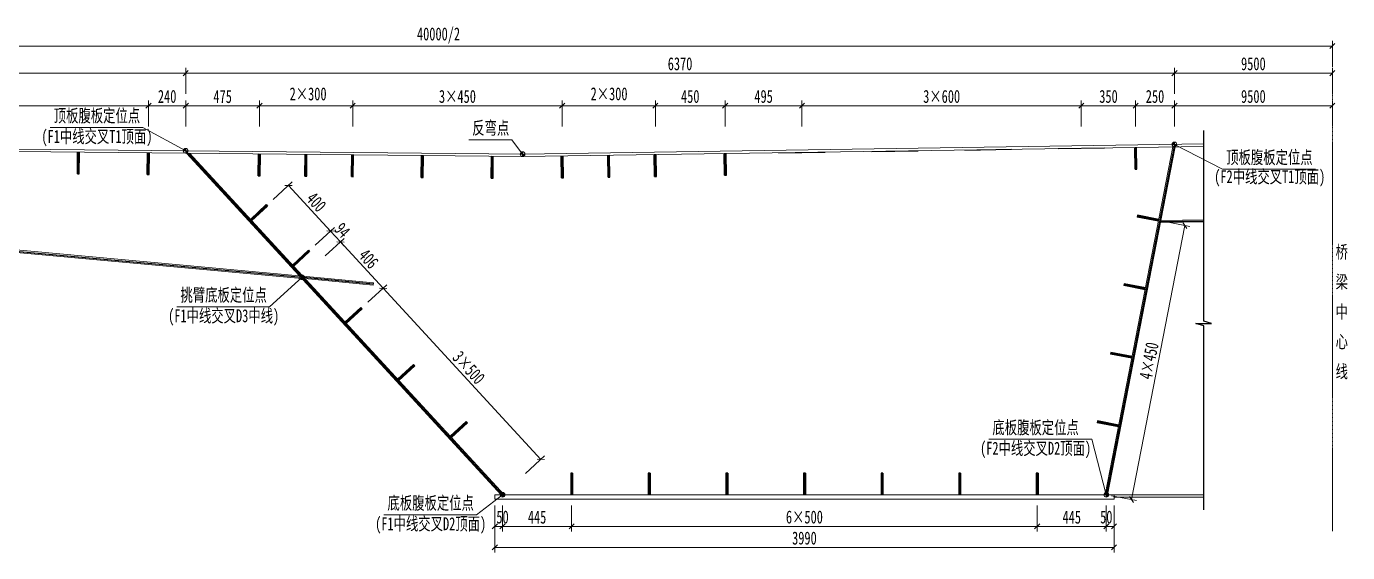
# Model space of a CAD drawing. Header units: millimetres. Extents: x 44597 to 300567, y -113054 to 73044.
# Drawn here: x 51621 to 60133, y -61429 to -58039 of the extents above; entities that cross this region are included whole.
import ezdxf
from ezdxf.enums import TextEntityAlignment as Align

# ---------------------------------------------------------------- set-up
doc = ezdxf.new("R2010")
doc.units = ezdxf.units.MM
doc.linetypes.add('CENTER2', pattern=[28.575, 19.05, -3.175, 3.175, -3.175])
doc.layers.get('Defpoints').update_dxf_attribs({"color": 8})
for name, color, linetype, lineweight in [('中心线', 2, 'CENTER2', 15), ('文字', 7, 'Continuous', 15), ('细实线', 4, 'Continuous', 15), ('钢板粗线', 1, 'Continuous', 25), ('钢板细线', 6, 'Continuous', 15)]:
    doc.layers.add(name, color=color, linetype=linetype, lineweight=lineweight)
doc.styles.add('111', font='', dxfattribs={"width": 0.7})
doc.styles.add('BM_Dim', font='', dxfattribs={"width": 0.85})
doc.styles.get('111').set_extended_font_data('仿宋_GB2312')
doc.styles.get('BM_Dim').set_extended_font_data('仿宋_GB2312')
doc.dimstyles.new('200', dxfattribs={"dimscale": 0, "dimtxt": 2.5, "dimasz": 1, "dimexe": 1, "dimexo": 1, "dimgap": 0.6, "dimtad": 1, "dimdec": 0, "dimdsep": 46, "dimtxsty": '111', "dimblk": 'OBLIQUE', "dimcen": 0, "dimclrd": 4, "dimclre": 4, "dimclrt": 4, "dimadec": 1, "dimazin": 2, "dimtfac": 1, "dimtdec": 0, "dimtix": 1, "dimtmove": 2, "dimatfit": 3, "dimfxl": 4, "dimfxlon": 1, "dimtolj": 1, "dimlwd": -1, "dimlwe": -1, "dimarcsym": 0})

# ---------------------------------------------------------------- blocks, each defined once
blk = doc.blocks.new('...')
at = {"layer": '细实线'}
h = blk.add_hatch(color=256, dxfattribs=at)
h.dxf.hatch_style = 1
h.paths.add_polyline_path([(-15.3, 0, -0.414214), (0, 15.3), (0, 0)])
h.paths.add_polyline_path([(0, -15.3), (0, 0), (15.3, 0, -0.414214)])
for p, q in [((0, 15.3), (0, -15.3)), ((-15.3, 0), (15.3, 0))]:
    blk.add_line(p, q, dxfattribs=at)
blk.add_circle((0, 0), 15.3, dxfattribs=at)
blk = doc.blocks.new('_Oblique')
at = {"color": 0, "linetype": 'ByBlock', "lineweight": -2}
blk.add_line((-0.5, -0.5), (0.5, 0.5), dxfattribs=at)
blk = doc.blocks.new('*D432')
at = {"layer": 'Defpoints', "color": 0, "transparency": 16777216}
for p in [(60035.2, -58550), (59017.7, -58798.9), (60035.2, -58798.9)]:
    blk.add_point(p, dxfattribs=at)
at = {"layer": '细实线', "color": 4, "transparency": 16777216}
for p, q in [((59017.7, -58683.3), (59017.7, -58516.6)), ((59017.7, -58550), (60035.2, -58550)), ((60035.2, -58683.3), (60035.2, -58516.6))]:
    blk.add_line(p, q, dxfattribs=at)
at = {"layer": '细实线', "color": 4, "transparency": 16777216, "xscale": 33.33333333333334, "yscale": 33.33333333333334, "zscale": 33.33333333333334, "rotation": 180}
blk.add_blockref('_Oblique', (59017.7, -58550), dxfattribs=at)
at = {"layer": '细实线', "color": 4, "transparency": 16777216, "xscale": 33.33333333333334, "yscale": 33.33333333333334, "zscale": 33.33333333333334}
blk.add_blockref('_Oblique', (60035.2, -58550), dxfattribs=at)
at = {"layer": '细实线', "color": 4, "transparency": 16777216, "insert": (59526.4, -58490.3), "char_height": 83.33, "attachment_point": 5, "style": '111'}
blk.add_mtext('\\A1;9500', dxfattribs=at)
blk = doc.blocks.new('*D433')
at = {"layer": 'Defpoints', "color": 0, "transparency": 16777216}
for p in [(54638.8, -61056.4), (54688.8, -61056.4), (54638.8, -61260)]:
    blk.add_point(p, dxfattribs=at)
at = {"layer": '细实线', "color": 4, "transparency": 16777216}
for p, q in [((54638.8, -61126.7), (54638.8, -61293.3)), ((54688.8, -61126.7), (54688.8, -61293.3)), ((54688.8, -61260), (54638.8, -61260))]:
    blk.add_line(p, q, dxfattribs=at)
at = {"layer": '细实线', "color": 4, "transparency": 16777216, "xscale": 33.33333333333334, "yscale": 33.33333333333334, "zscale": 33.33333333333334, "rotation": 180}
blk.add_blockref('_Oblique', (54638.8, -61260), dxfattribs=at)
at = {"layer": '细实线', "color": 4, "transparency": 16777216, "xscale": 33.33333333333334, "yscale": 33.33333333333334, "zscale": 33.33333333333334}
blk.add_blockref('_Oblique', (54688.8, -61260), dxfattribs=at)
at = {"layer": '细实线', "color": 4, "transparency": 16777216, "insert": (54688.8, -61200.3), "char_height": 83.33, "attachment_point": 5, "style": '111'}
blk.add_mtext('\\A1;50', dxfattribs=at)
blk = doc.blocks.new('*D434')
at = {"layer": 'Defpoints', "color": 0, "transparency": 16777216}
for p in [(58578.8, -61056.4), (58628.8, -61056.4), (58628.8, -61260)]:
    blk.add_point(p, dxfattribs=at)
at = {"layer": '细实线', "color": 4, "transparency": 16777216}
for p, q in [((58578.8, -61126.7), (58578.8, -61293.3)), ((58628.8, -61126.7), (58628.8, -61293.3)), ((58578.8, -61260), (58628.8, -61260))]:
    blk.add_line(p, q, dxfattribs=at)
at = {"layer": '细实线', "color": 4, "transparency": 16777216, "xscale": 33.33333333333334, "yscale": 33.33333333333334, "zscale": 33.33333333333334, "rotation": 180}
blk.add_blockref('_Oblique', (58578.8, -61260), dxfattribs=at)
at = {"layer": '细实线', "color": 4, "transparency": 16777216, "xscale": 33.33333333333334, "yscale": 33.33333333333334, "zscale": 33.33333333333334}
blk.add_blockref('_Oblique', (58628.8, -61260), dxfattribs=at)
at = {"layer": '细实线', "color": 4, "transparency": 16777216, "insert": (58578.8, -61200.3), "char_height": 83.33, "attachment_point": 5, "style": '111'}
blk.add_mtext('\\A1;50', dxfattribs=at)
blk = doc.blocks.new('*D435')
at = {"layer": 'Defpoints', "color": 0, "transparency": 16777216}
for p in [(54638.8, -61197), (58628.8, -61210), (58628.8, -61395.8)]:
    blk.add_point(p, dxfattribs=at)
at = {"layer": '细实线', "color": 4, "transparency": 16777216}
for p, q in [((54638.8, -61262.4), (54638.8, -61429.1)), ((58628.8, -61262.4), (58628.8, -61429.1)), ((54638.8, -61395.8), (58628.8, -61395.8))]:
    blk.add_line(p, q, dxfattribs=at)
at = {"layer": '细实线', "color": 4, "transparency": 16777216, "xscale": 33.33333333333334, "yscale": 33.33333333333334, "zscale": 33.33333333333334, "rotation": 180}
blk.add_blockref('_Oblique', (54638.8, -61395.8), dxfattribs=at)
at = {"layer": '细实线', "color": 4, "transparency": 16777216, "xscale": 33.33333333333334, "yscale": 33.33333333333334, "zscale": 33.33333333333334}
blk.add_blockref('_Oblique', (58628.8, -61395.8), dxfattribs=at)
at = {"layer": '细实线', "color": 4, "transparency": 16777216, "insert": (56633.8, -61336.1), "char_height": 83.33, "attachment_point": 5, "style": '111'}
blk.add_mtext('\\A1;3990', dxfattribs=at)
blk = doc.blocks.new('*D462')
at = {"layer": 'Defpoints', "color": 0, "transparency": 16777216}
for p in [(58922.3, -59289.5), (58578.8, -61056.4), (58740.9, -61087.9)]:
    blk.add_point(p, dxfattribs=at)
at = {"layer": '细实线', "color": 4, "transparency": 16777216}
for p, q in [((59084.4, -59321), (58740.9, -61087.9)), ((58955, -59295.9), (59117.1, -59327.4)), ((58611.6, -61062.8), (58773.6, -61094.3))]:
    blk.add_line(p, q, dxfattribs=at)
at = {"layer": '细实线', "color": 4, "transparency": 16777216, "xscale": 33.33333333333334, "yscale": 33.33333333333334, "zscale": 33.33333333333334}
for p, rotation in [((59084.4, -59321), 78.99999999998869), ((58740.9, -61087.9), 258.9999999999887)]:
    blk.add_blockref('_Oblique', p, dxfattribs=dict(at, rotation=rotation))
at = {"layer": '细实线', "color": 4, "transparency": 16777216, "insert": (58854.1, -60193.1), "char_height": 83.33, "attachment_point": 5, "rotation": 79, "style": '111'}
blk.add_mtext('\\A1;4×450', dxfattribs=at)
blk = doc.blocks.new('*D463')
at = {"layer": 'Defpoints', "color": 0, "transparency": 16777216}
for p in [(53672.6, -59953.1), (54935.7, -60829.1), (54688.8, -61056.4)]:
    blk.add_point(p, dxfattribs=at)
at = {"layer": '细实线', "color": 4, "transparency": 16777216}
for p, q in [((53821.3, -59816.1), (53943.9, -59703.2)), ((53919.4, -59725.8), (54935.7, -60829.1)), ((54837.6, -60919.4), (54960.2, -60806.5))]:
    blk.add_line(p, q, dxfattribs=at)
at = {"layer": '细实线', "color": 4, "transparency": 16777216, "xscale": 33.33333333333334, "yscale": 33.33333333333334, "zscale": 33.33333333333334}
for p, rotation in [((53919.4, -59725.8), 132.6489191297607), ((54935.7, -60829.1), 312.6489191297607)]:
    blk.add_blockref('_Oblique', p, dxfattribs=dict(at, rotation=rotation))
at = {"layer": '细实线', "color": 4, "transparency": 16777216, "insert": (54471.4, -60237), "char_height": 83.33, "attachment_point": 5, "rotation": 312.64892, "style": '111'}
blk.add_mtext('\\A1;3×500', dxfattribs=at)
blk = doc.blocks.new('*D464')
at = {"layer": 'Defpoints', "color": 0, "transparency": 16777216}
for p in [(53644.5, -59427.4), (53402.9, -59650), (53677.7, -59948.4)]:
    blk.add_point(p, dxfattribs=at)
at = {"layer": '细实线', "color": 4, "transparency": 16777216}
for p, q in [((53546.5, -59517.7), (53669.1, -59404.8)), ((53919.4, -59725.8), (53644.5, -59427.4)), ((53821.3, -59816.1), (53943.9, -59703.2))]:
    blk.add_line(p, q, dxfattribs=at)
at = {"layer": '细实线', "color": 4, "transparency": 16777216, "xscale": 33.33333333333334, "yscale": 33.33333333333334, "zscale": 33.33333333333334}
for p, rotation in [((53644.5, -59427.4), 132.6489191297605), ((53919.4, -59725.8), 312.6489191297605)]:
    blk.add_blockref('_Oblique', p, dxfattribs=dict(at, rotation=rotation))
at = {"layer": '细实线', "color": 4, "transparency": 16777216, "insert": (53825.8, -59536.2), "char_height": 83.33, "attachment_point": 5, "rotation": 312.64892, "style": '111'}
blk.add_mtext('\\A1;406', dxfattribs=at)
blk = doc.blocks.new('*D465')
at = {"layer": 'Defpoints', "color": 0, "transparency": 16777216}
for p in [(53580.7, -59358), (53339, -59580.6), (53402.9, -59650)]:
    blk.add_point(p, dxfattribs=at)
at = {"layer": '细实线', "color": 4, "transparency": 16777216}
for p, q in [((53482.6, -59448.4), (53605.2, -59335.5)), ((53546.5, -59517.7), (53669.1, -59404.8)), ((53580.7, -59358), (53558.1, -59333.5)), ((53644.5, -59427.4), (53580.7, -59358)), ((53644.5, -59427.4), (53667.1, -59451.9))]:
    blk.add_line(p, q, dxfattribs=at)
at = {"layer": '细实线', "color": 4, "transparency": 16777216, "xscale": 33.33333333333334, "yscale": 33.33333333333334, "zscale": 33.33333333333334}
for p, rotation in [((53580.7, -59358), 312.6489191297615), ((53644.5, -59427.4), 132.6489191297614)]:
    blk.add_blockref('_Oblique', p, dxfattribs=dict(at, rotation=rotation))
at = {"layer": '细实线', "color": 4, "transparency": 16777216, "insert": (53656.5, -59352.3), "char_height": 83.33, "attachment_point": 5, "rotation": 312.64892, "style": '111'}
blk.add_mtext('\\A1;94', dxfattribs=at)
blk = doc.blocks.new('*D466')
at = {"layer": 'Defpoints', "color": 0, "transparency": 16777216}
for p in [(53309.6, -59063.8), (53068, -59286.4), (53339, -59580.6)]:
    blk.add_point(p, dxfattribs=at)
at = {"layer": '细实线', "color": 4, "transparency": 16777216}
for p, q in [((53211.6, -59154.2), (53334.2, -59041.2)), ((53580.7, -59358), (53309.6, -59063.8)), ((53482.6, -59448.4), (53605.2, -59335.5))]:
    blk.add_line(p, q, dxfattribs=at)
at = {"layer": '细实线', "color": 4, "transparency": 16777216, "xscale": 33.33333333333334, "yscale": 33.33333333333334, "zscale": 33.33333333333334}
for p, rotation in [((53309.6, -59063.8), 132.6489191297627), ((53580.7, -59358), 312.6489191297627)]:
    blk.add_blockref('_Oblique', p, dxfattribs=dict(at, rotation=rotation))
at = {"layer": '细实线', "color": 4, "transparency": 16777216, "insert": (53489, -59170.5), "char_height": 83.33, "attachment_point": 5, "rotation": 312.64892, "style": '111'}
blk.add_mtext('\\A1;400', dxfattribs=at)
blk = doc.blocks.new('*D508')
at = {"layer": 'Defpoints', "color": 0, "transparency": 16777216}
for p in [(58767.9, -58550), (58767.9, -59226.4), (59017.7, -59206.6)]:
    blk.add_point(p, dxfattribs=at)
at = {"layer": '细实线', "color": 4, "transparency": 16777216}
for p, q in [((58767.9, -58683.3), (58767.9, -58516.6)), ((59017.7, -58550), (58767.9, -58550)), ((59017.7, -58683.3), (59017.7, -58516.6))]:
    blk.add_line(p, q, dxfattribs=at)
at = {"layer": '细实线', "color": 4, "transparency": 16777216, "xscale": 33.33333333333334, "yscale": 33.33333333333334, "zscale": 33.33333333333334, "rotation": 180}
blk.add_blockref('_Oblique', (58767.9, -58550), dxfattribs=at)
at = {"layer": '细实线', "color": 4, "transparency": 16777216, "xscale": 33.33333333333334, "yscale": 33.33333333333334, "zscale": 33.33333333333334}
blk.add_blockref('_Oblique', (59017.7, -58550), dxfattribs=at)
at = {"layer": '细实线', "color": 4, "transparency": 16777216, "insert": (58892.8, -58490.3), "char_height": 83.33, "attachment_point": 5, "style": '111'}
blk.add_mtext('\\A1;250', dxfattribs=at)
blk = doc.blocks.new('*D509')
at = {"layer": 'Defpoints', "color": 0, "transparency": 16777216}
for p in [(58417.9, -58550), (58417.9, -59058), (56618, -59258.6)]:
    blk.add_point(p, dxfattribs=at)
at = {"layer": '细实线', "color": 4, "transparency": 16777216}
for p, q in [((56618, -58683.3), (56618, -58516.6)), ((56618, -58550), (58417.9, -58550)), ((58417.9, -58683.3), (58417.9, -58516.6))]:
    blk.add_line(p, q, dxfattribs=at)
at = {"layer": '细实线', "color": 4, "transparency": 16777216, "xscale": 33.33333333333334, "yscale": 33.33333333333334, "zscale": 33.33333333333334, "rotation": 180}
blk.add_blockref('_Oblique', (56618, -58550), dxfattribs=at)
at = {"layer": '细实线', "color": 4, "transparency": 16777216, "xscale": 33.33333333333334, "yscale": 33.33333333333334, "zscale": 33.33333333333334}
blk.add_blockref('_Oblique', (58417.9, -58550), dxfattribs=at)
at = {"layer": '细实线', "color": 4, "transparency": 16777216, "insert": (57518, -58490.3), "char_height": 83.33, "attachment_point": 5, "style": '111'}
blk.add_mtext('\\A1;3×600', dxfattribs=at)
blk = doc.blocks.new('*D510')
at = {"layer": 'Defpoints', "color": 0, "transparency": 16777216}
for p in [(58417.9, -58550), (58417.9, -59231.6), (58767.9, -59206.6)]:
    blk.add_point(p, dxfattribs=at)
at = {"layer": '细实线', "color": 4, "transparency": 16777216}
for p, q in [((58417.9, -58683.3), (58417.9, -58516.6)), ((58767.9, -58550), (58417.9, -58550)), ((58767.9, -58683.3), (58767.9, -58516.6))]:
    blk.add_line(p, q, dxfattribs=at)
at = {"layer": '细实线', "color": 4, "transparency": 16777216, "xscale": 33.33333333333334, "yscale": 33.33333333333334, "zscale": 33.33333333333334, "rotation": 180}
blk.add_blockref('_Oblique', (58417.9, -58550), dxfattribs=at)
at = {"layer": '细实线', "color": 4, "transparency": 16777216, "xscale": 33.33333333333334, "yscale": 33.33333333333334, "zscale": 33.33333333333334}
blk.add_blockref('_Oblique', (58767.9, -58550), dxfattribs=at)
at = {"layer": '细实线', "color": 4, "transparency": 16777216, "insert": (58592.9, -58490.3), "char_height": 83.33, "attachment_point": 5, "style": '111'}
blk.add_mtext('\\A1;350', dxfattribs=at)
blk = doc.blocks.new('*D511')
at = {"layer": 'Defpoints', "color": 0, "transparency": 16777216}
for p in [(53123.3, -58550), (52647.9, -59216.2), (53123.3, -59268.7)]:
    blk.add_point(p, dxfattribs=at)
at = {"layer": '细实线', "color": 4, "transparency": 16777216}
for p, q in [((52647.9, -58683.3), (52647.9, -58516.6)), ((52647.9, -58550), (53123.3, -58550)), ((53123.3, -58683.3), (53123.3, -58516.6))]:
    blk.add_line(p, q, dxfattribs=at)
at = {"layer": '细实线', "color": 4, "transparency": 16777216, "xscale": 33.33333333333334, "yscale": 33.33333333333334, "zscale": 33.33333333333334, "rotation": 180}
blk.add_blockref('_Oblique', (52647.9, -58550), dxfattribs=at)
at = {"layer": '细实线', "color": 4, "transparency": 16777216, "xscale": 33.33333333333334, "yscale": 33.33333333333334, "zscale": 33.33333333333334}
blk.add_blockref('_Oblique', (53123.3, -58550), dxfattribs=at)
at = {"layer": '细实线', "color": 4, "transparency": 16777216, "insert": (52885.6, -58491.2), "char_height": 83.33, "attachment_point": 5, "style": '111'}
blk.add_mtext('\\A1;475', dxfattribs=at)
blk = doc.blocks.new('*D512')
at = {"layer": 'Defpoints', "color": 0, "transparency": 16777216}
for p in [(53123.3, -58550), (53123.3, -59268.7), (53723.3, -59274.7)]:
    blk.add_point(p, dxfattribs=at)
at = {"layer": '细实线', "color": 4, "transparency": 16777216}
for p, q in [((53123.3, -58683.3), (53123.3, -58516.6)), ((53723.3, -58550), (53123.3, -58550)), ((53723.3, -58683.3), (53723.3, -58516.6))]:
    blk.add_line(p, q, dxfattribs=at)
at = {"layer": '细实线', "color": 4, "transparency": 16777216, "xscale": 33.33333333333334, "yscale": 33.33333333333334, "zscale": 33.33333333333334, "rotation": 180}
blk.add_blockref('_Oblique', (53123.3, -58550), dxfattribs=at)
at = {"layer": '细实线', "color": 4, "transparency": 16777216, "xscale": 33.33333333333334, "yscale": 33.33333333333334, "zscale": 33.33333333333334}
blk.add_blockref('_Oblique', (53723.3, -58550), dxfattribs=at)
at = {"layer": '细实线', "color": 4, "transparency": 16777216, "insert": (53436.1, -58474.1), "char_height": 83.33, "attachment_point": 5, "style": '111'}
blk.add_mtext('\\A1;2×300', dxfattribs=at)
blk = doc.blocks.new('*D513')
at = {"layer": 'Defpoints', "color": 0, "transparency": 16777216}
for p in [(55073.3, -58550), (53723.3, -59274.7), (55073.3, -59281.8)]:
    blk.add_point(p, dxfattribs=at)
at = {"layer": '细实线', "color": 4, "transparency": 16777216}
for p, q in [((53723.3, -58683.3), (53723.3, -58516.6)), ((53723.3, -58550), (55073.3, -58550)), ((55073.3, -58683.3), (55073.3, -58516.6))]:
    blk.add_line(p, q, dxfattribs=at)
at = {"layer": '细实线', "color": 4, "transparency": 16777216, "xscale": 33.33333333333334, "yscale": 33.33333333333334, "zscale": 33.33333333333334, "rotation": 180}
blk.add_blockref('_Oblique', (53723.3, -58550), dxfattribs=at)
at = {"layer": '细实线', "color": 4, "transparency": 16777216, "xscale": 33.33333333333334, "yscale": 33.33333333333334, "zscale": 33.33333333333334}
blk.add_blockref('_Oblique', (55073.3, -58550), dxfattribs=at)
at = {"layer": '细实线', "color": 4, "transparency": 16777216, "insert": (54398.3, -58490.3), "char_height": 83.33, "attachment_point": 5, "style": '111'}
blk.add_mtext('\\A1;3×450', dxfattribs=at)
blk = doc.blocks.new('*D514')
at = {"layer": 'Defpoints', "color": 0, "transparency": 16777216}
for p in [(56123.3, -58550), (56123.3, -59266), (56618.2, -59258.6)]:
    blk.add_point(p, dxfattribs=at)
at = {"layer": '细实线', "color": 4, "transparency": 16777216}
for p, q in [((56123.3, -58683.3), (56123.3, -58516.6)), ((56618.2, -58550), (56123.3, -58550)), ((56618.2, -58683.3), (56618.2, -58516.6))]:
    blk.add_line(p, q, dxfattribs=at)
at = {"layer": '细实线', "color": 4, "transparency": 16777216, "xscale": 33.33333333333334, "yscale": 33.33333333333334, "zscale": 33.33333333333334, "rotation": 180}
blk.add_blockref('_Oblique', (56123.3, -58550), dxfattribs=at)
at = {"layer": '细实线', "color": 4, "transparency": 16777216, "xscale": 33.33333333333334, "yscale": 33.33333333333334, "zscale": 33.33333333333334}
blk.add_blockref('_Oblique', (56618.2, -58550), dxfattribs=at)
at = {"layer": '细实线', "color": 4, "transparency": 16777216, "insert": (56370.8, -58490.3), "char_height": 83.33, "attachment_point": 5, "style": '111'}
blk.add_mtext('\\A1;495', dxfattribs=at)
blk = doc.blocks.new('*D515')
at = {"layer": 'Defpoints', "color": 0, "transparency": 16777216}
for p in [(55673.3, -58550), (55673.3, -59272.7), (56123.3, -59258.6)]:
    blk.add_point(p, dxfattribs=at)
at = {"layer": '细实线', "color": 4, "transparency": 16777216}
for p, q in [((55673.3, -58683.3), (55673.3, -58516.6)), ((56123.3, -58550), (55673.3, -58550)), ((56123.3, -58683.3), (56123.3, -58516.6))]:
    blk.add_line(p, q, dxfattribs=at)
at = {"layer": '细实线', "color": 4, "transparency": 16777216, "xscale": 33.33333333333334, "yscale": 33.33333333333334, "zscale": 33.33333333333334, "rotation": 180}
blk.add_blockref('_Oblique', (55673.3, -58550), dxfattribs=at)
at = {"layer": '细实线', "color": 4, "transparency": 16777216, "xscale": 33.33333333333334, "yscale": 33.33333333333334, "zscale": 33.33333333333334}
blk.add_blockref('_Oblique', (56123.3, -58550), dxfattribs=at)
at = {"layer": '细实线', "color": 4, "transparency": 16777216, "insert": (55898.3, -58490.3), "char_height": 83.33, "attachment_point": 5, "style": '111'}
blk.add_mtext('\\A1;450', dxfattribs=at)
blk = doc.blocks.new('*D516')
at = {"layer": 'Defpoints', "color": 0, "transparency": 16777216}
for p in [(55073.3, -58550), (55073.3, -59281.7), (55673.3, -59258.6)]:
    blk.add_point(p, dxfattribs=at)
at = {"layer": '细实线', "color": 4, "transparency": 16777216}
for p, q in [((55073.3, -58683.3), (55073.3, -58516.6)), ((55673.3, -58550), (55073.3, -58550)), ((55673.3, -58683.3), (55673.3, -58516.6))]:
    blk.add_line(p, q, dxfattribs=at)
at = {"layer": '细实线', "color": 4, "transparency": 16777216, "xscale": 33.33333333333334, "yscale": 33.33333333333334, "zscale": 33.33333333333334, "rotation": 180}
blk.add_blockref('_Oblique', (55073.3, -58550), dxfattribs=at)
at = {"layer": '细实线', "color": 4, "transparency": 16777216, "xscale": 33.33333333333334, "yscale": 33.33333333333334, "zscale": 33.33333333333334}
blk.add_blockref('_Oblique', (55673.3, -58550), dxfattribs=at)
at = {"layer": '细实线', "color": 4, "transparency": 16777216, "insert": (55375.2, -58473.8), "char_height": 83.33, "attachment_point": 5, "style": '111'}
blk.add_mtext('\\A1;2×300', dxfattribs=at)
blk = doc.blocks.new('*D518')
at = {"layer": 'Defpoints', "color": 0, "transparency": 16777216}
for p in [(52407.9, -58550), (48807.9, -59225.9), (52407.9, -59261.9)]:
    blk.add_point(p, dxfattribs=at)
at = {"layer": '细实线', "color": 4, "transparency": 16777216}
for p, q in [((48807.9, -58683.3), (48807.9, -58516.6)), ((48807.9, -58550), (52407.9, -58550)), ((52407.9, -58683.3), (52407.9, -58516.6))]:
    blk.add_line(p, q, dxfattribs=at)
at = {"layer": '细实线', "color": 4, "transparency": 16777216, "xscale": 33.33333333333334, "yscale": 33.33333333333334, "zscale": 33.33333333333334, "rotation": 180}
blk.add_blockref('_Oblique', (48807.9, -58550), dxfattribs=at)
at = {"layer": '细实线', "color": 4, "transparency": 16777216, "xscale": 33.33333333333334, "yscale": 33.33333333333334, "zscale": 33.33333333333334}
blk.add_blockref('_Oblique', (52407.9, -58550), dxfattribs=at)
at = {"layer": '细实线', "color": 4, "transparency": 16777216, "insert": (50607.9, -58490.3), "char_height": 83.33, "attachment_point": 5, "style": '111'}
blk.add_mtext('\\A1;8×450', dxfattribs=at)
blk = doc.blocks.new('*D519')
at = {"layer": 'Defpoints', "color": 0, "transparency": 16777216}
for p in [(52647.9, -58550), (52647.9, -59216.2), (52407.9, -59261.5)]:
    blk.add_point(p, dxfattribs=at)
at = {"layer": '细实线', "color": 4, "transparency": 16777216}
for p, q in [((52407.9, -58683.3), (52407.9, -58516.6)), ((52407.9, -58550), (52647.9, -58550)), ((52647.9, -58683.3), (52647.9, -58516.6))]:
    blk.add_line(p, q, dxfattribs=at)
at = {"layer": '细实线', "color": 4, "transparency": 16777216, "xscale": 33.33333333333334, "yscale": 33.33333333333334, "zscale": 33.33333333333334, "rotation": 180}
blk.add_blockref('_Oblique', (52407.9, -58550), dxfattribs=at)
at = {"layer": '细实线', "color": 4, "transparency": 16777216, "xscale": 33.33333333333334, "yscale": 33.33333333333334, "zscale": 33.33333333333334}
blk.add_blockref('_Oblique', (52647.9, -58550), dxfattribs=at)
at = {"layer": '细实线', "color": 4, "transparency": 16777216, "insert": (52527.9, -58490.3), "char_height": 83.33, "attachment_point": 5, "style": '111'}
blk.add_mtext('\\A1;240', dxfattribs=at)
blk = doc.blocks.new('*D520')
at = {"layer": 'Defpoints', "color": 0, "transparency": 16777216}
for p in [(58133.8, -60827.6), (58578.8, -60827.6), (58133.8, -61260)]:
    blk.add_point(p, dxfattribs=at)
at = {"layer": '细实线', "color": 4, "transparency": 16777216}
for p, q in [((58133.8, -61126.7), (58133.8, -61293.3)), ((58578.8, -61126.7), (58578.8, -61293.3)), ((58578.8, -61260), (58133.8, -61260))]:
    blk.add_line(p, q, dxfattribs=at)
at = {"layer": '细实线', "color": 4, "transparency": 16777216, "xscale": 33.33333333333334, "yscale": 33.33333333333334, "zscale": 33.33333333333334, "rotation": 180}
blk.add_blockref('_Oblique', (58133.8, -61260), dxfattribs=at)
at = {"layer": '细实线', "color": 4, "transparency": 16777216, "xscale": 33.33333333333334, "yscale": 33.33333333333334, "zscale": 33.33333333333334}
blk.add_blockref('_Oblique', (58578.8, -61260), dxfattribs=at)
at = {"layer": '细实线', "color": 4, "transparency": 16777216, "insert": (58356.3, -61201.2), "char_height": 83.33, "attachment_point": 5, "style": '111'}
blk.add_mtext('\\A1;445', dxfattribs=at)
blk = doc.blocks.new('*D521')
at = {"layer": 'Defpoints', "color": 0, "transparency": 16777216}
for p in [(55133.8, -60827.6), (58133.8, -60827.6), (55133.8, -61260)]:
    blk.add_point(p, dxfattribs=at)
at = {"layer": '细实线', "color": 4, "transparency": 16777216}
for p, q in [((55133.8, -61126.7), (55133.8, -61293.3)), ((58133.8, -61126.7), (58133.8, -61293.3)), ((58133.8, -61260), (55133.8, -61260))]:
    blk.add_line(p, q, dxfattribs=at)
at = {"layer": '细实线', "color": 4, "transparency": 16777216, "xscale": 33.33333333333334, "yscale": 33.33333333333334, "zscale": 33.33333333333334, "rotation": 180}
blk.add_blockref('_Oblique', (55133.8, -61260), dxfattribs=at)
at = {"layer": '细实线', "color": 4, "transparency": 16777216, "xscale": 33.33333333333334, "yscale": 33.33333333333334, "zscale": 33.33333333333334}
blk.add_blockref('_Oblique', (58133.8, -61260), dxfattribs=at)
at = {"layer": '细实线', "color": 4, "transparency": 16777216, "insert": (56633.8, -61200.3), "char_height": 83.33, "attachment_point": 5, "style": '111'}
blk.add_mtext('\\A1;6×500', dxfattribs=at)
blk = doc.blocks.new('*D522')
at = {"layer": 'Defpoints', "color": 0, "transparency": 16777216}
for p in [(54688.8, -60827.6), (55133.8, -60827.6), (54688.8, -61260)]:
    blk.add_point(p, dxfattribs=at)
at = {"layer": '细实线', "color": 4, "transparency": 16777216}
for p, q in [((54688.8, -61126.7), (54688.8, -61293.3)), ((55133.8, -61126.7), (55133.8, -61293.3)), ((55133.8, -61260), (54688.8, -61260))]:
    blk.add_line(p, q, dxfattribs=at)
at = {"layer": '细实线', "color": 4, "transparency": 16777216, "xscale": 33.33333333333334, "yscale": 33.33333333333334, "zscale": 33.33333333333334, "rotation": 180}
blk.add_blockref('_Oblique', (54688.8, -61260), dxfattribs=at)
at = {"layer": '细实线', "color": 4, "transparency": 16777216, "xscale": 33.33333333333334, "yscale": 33.33333333333334, "zscale": 33.33333333333334}
blk.add_blockref('_Oblique', (55133.8, -61260), dxfattribs=at)
at = {"layer": '细实线', "color": 4, "transparency": 16777216, "insert": (54911.3, -61201.2), "char_height": 83.33, "attachment_point": 5, "style": '111'}
blk.add_mtext('\\A1;445', dxfattribs=at)
blk = doc.blocks.new('*D523')
at = {"layer": 'Defpoints', "color": 0, "transparency": 16777216}
for p in [(52647.4, -58339.6), (48517.7, -58708.9), (52647.4, -59334.6)]:
    blk.add_point(p, dxfattribs=at)
at = {"layer": '细实线', "color": 4, "transparency": 16777216}
for p, q in [((48517.7, -58473), (48517.7, -58306.3)), ((52647.4, -58473), (52647.4, -58306.3)), ((48517.7, -58339.6), (52647.4, -58339.6))]:
    blk.add_line(p, q, dxfattribs=at)
at = {"layer": '细实线', "color": 4, "transparency": 16777216, "xscale": 33.33333333333334, "yscale": 33.33333333333334, "zscale": 33.33333333333334, "rotation": 180}
blk.add_blockref('_Oblique', (48517.7, -58339.6), dxfattribs=at)
at = {"layer": '细实线', "color": 4, "transparency": 16777216, "xscale": 33.33333333333334, "yscale": 33.33333333333334, "zscale": 33.33333333333334}
blk.add_blockref('_Oblique', (52647.4, -58339.6), dxfattribs=at)
at = {"layer": '细实线', "color": 4, "transparency": 16777216, "insert": (50582.6, -58280), "char_height": 83.33, "attachment_point": 5, "style": '111'}
blk.add_mtext('\\A1;4130', dxfattribs=at)
blk = doc.blocks.new('*D524')
at = {"layer": 'Defpoints', "color": 0, "transparency": 16777216}
for p in [(59017.7, -58339.6), (52647.4, -58708.9), (59017.7, -59325)]:
    blk.add_point(p, dxfattribs=at)
at = {"layer": '细实线', "color": 4, "transparency": 16777216}
for p, q in [((52647.4, -58473), (52647.4, -58306.3)), ((59017.7, -58473), (59017.7, -58306.3)), ((52647.4, -58339.6), (59017.7, -58339.6))]:
    blk.add_line(p, q, dxfattribs=at)
at = {"layer": '细实线', "color": 4, "transparency": 16777216, "xscale": 33.33333333333334, "yscale": 33.33333333333334, "zscale": 33.33333333333334, "rotation": 180}
blk.add_blockref('_Oblique', (52647.4, -58339.6), dxfattribs=at)
at = {"layer": '细实线', "color": 4, "transparency": 16777216, "xscale": 33.33333333333334, "yscale": 33.33333333333334, "zscale": 33.33333333333334}
blk.add_blockref('_Oblique', (59017.7, -58339.6), dxfattribs=at)
at = {"layer": '细实线', "color": 4, "transparency": 16777216, "insert": (55832.5, -58280), "char_height": 83.33, "attachment_point": 5, "style": '111'}
blk.add_mtext('\\A1;6370', dxfattribs=at)
blk = doc.blocks.new('*D525')
at = {"layer": 'Defpoints', "color": 0, "transparency": 16777216}
for p in [(60035.2, -58165.4), (48517.7, -58497.1), (60035.2, -58719.9)]:
    blk.add_point(p, dxfattribs=at)
at = {"layer": '细实线', "color": 4, "transparency": 16777216}
for p, q in [((48517.7, -58298.7), (48517.7, -58132)), ((60035.2, -58298.7), (60035.2, -58132)), ((48517.7, -58165.4), (60035.2, -58165.4))]:
    blk.add_line(p, q, dxfattribs=at)
at = {"layer": '细实线', "color": 4, "transparency": 16777216, "xscale": 33.33333333333334, "yscale": 33.33333333333334, "zscale": 33.33333333333334, "rotation": 180}
blk.add_blockref('_Oblique', (48517.7, -58165.4), dxfattribs=at)
at = {"layer": '细实线', "color": 4, "transparency": 16777216, "xscale": 33.33333333333334, "yscale": 33.33333333333334, "zscale": 33.33333333333334}
blk.add_blockref('_Oblique', (60035.2, -58165.4), dxfattribs=at)
at = {"layer": '细实线', "color": 4, "transparency": 16777216, "insert": (54276.4, -58097.4), "char_height": 83.333, "attachment_point": 5, "style": '111'}
blk.add_mtext('\\A1;40000/2', dxfattribs=at)
blk = doc.blocks.new('*D526')
at = {"layer": 'Defpoints', "color": 0, "transparency": 16777216}
for p in [(60035.2, -58339.6), (59017.7, -58588.6), (60035.2, -58588.6)]:
    blk.add_point(p, dxfattribs=at)
at = {"layer": '细实线', "color": 4, "transparency": 16777216}
for p, q in [((59017.7, -58473), (59017.7, -58306.3)), ((60035.2, -58473), (60035.2, -58306.3)), ((59017.7, -58339.6), (60035.2, -58339.6))]:
    blk.add_line(p, q, dxfattribs=at)
at = {"layer": '细实线', "color": 4, "transparency": 16777216, "xscale": 33.33333333333334, "yscale": 33.33333333333334, "zscale": 33.33333333333334, "rotation": 180}
blk.add_blockref('_Oblique', (59017.7, -58339.6), dxfattribs=at)
at = {"layer": '细实线', "color": 4, "transparency": 16777216, "xscale": 33.33333333333334, "yscale": 33.33333333333334, "zscale": 33.33333333333334}
blk.add_blockref('_Oblique', (60035.2, -58339.6), dxfattribs=at)
at = {"layer": '细实线', "color": 4, "transparency": 16777216, "insert": (59526.4, -58280), "char_height": 83.33, "attachment_point": 5, "style": '111'}
blk.add_mtext('\\A1;9500', dxfattribs=at)

msp = doc.modelspace()

# ---------------------------------------------------------------- linework, layer by layer
at = {"color": 4}
msp.add_lwpolyline([(59206.4, -61153.9), (59206.4, -59968.9), (59156.4, -59953.9), (59256.4, -59953.9), (59206.4, -59938.9), (59206.4, -59918.9), (59206.4, -58708.7)], dxfattribs=at)
at = {"layer": 'Defpoints'}
for p, q in [((59017.7, -58798.9), (58578.8, -61056.4)), ((58769.8, -58958.7), (58767.7, -58818.7)), ((51956, -58989.3), (51957.4, -58849.3)), ((52406, -58993.8), (52407.4, -58853.8)), ((52647.4, -58840.2), (54688.8, -61056.4)), ((53121.4, -59000.9), (53122.8, -58861)), ((53421.4, -59004), (53422.8, -58864)), ((53721.4, -59007), (53722.8, -58867)), ((54171.4, -59011.5), (54172.8, -58871.5)), ((54621.4, -59016), (54622.8, -58876)), ((55074.9, -59014), (55072.8, -58874)), ((55374.9, -59009.5), (55372.8, -58869.5)), ((55674.9, -59005), (55672.8, -58865)), ((56124.9, -58998.2), (56122.8, -58858.3)), ((56467.8, -58853.2), (56767.8, -58848.7)), ((57067.8, -58844.2), (57367.7, -58839.7)), ((57667.7, -58835.2), (57967.7, -58830.7)), ((58267.7, -58826.2), (58567.7, -58821.7)), ((48567.7, -59215.3), (53397.9, -59654.9)), ((53068, -59286.4), (53171, -59191.6)), ((58915.4, -59288.2), (58778, -59261.4)), ((58928.1, -59296.3), (59206.4, -59292.1)), ((53339, -59580.6), (53442, -59485.8)), ((53856.2, -59698.8), (53408.3, -59655.9)), ((58829.6, -59729.9), (58692.1, -59703.2)), ((53677.7, -59948.4), (53780.7, -59853.6)), ((58743.7, -60171.6), (58606.3, -60144.9)), ((54016.5, -60316.2), (54119.5, -60221.3)), ((54355.2, -60683.9), (54458.2, -60589.1)), ((58657.8, -60613.5), (58520.4, -60586.8)), ((55133.8, -60916.4), (55133.8, -61056.4)), ((55633.8, -60916.4), (55633.8, -61056.4)), ((56133.8, -60916.4), (56133.8, -61056.4)), ((56633.8, -60916.4), (56633.8, -61056.4)), ((57133.8, -60916.4), (57133.8, -61056.4)), ((57633.8, -60916.4), (57633.8, -61056.4)), ((58133.8, -60916.4), (58133.8, -61056.4))]:
    msp.add_line(p, q, dxfattribs=at)
at = {"layer": '中心线', "ltscale": 0.3}
msp.add_line((60035.2, -58361.4), (60035.2, -61290.9), dxfattribs=at)
at = {"layer": '细实线'}
for p, q in [((51774.5, -58689.5), (52372, -58689.5)), ((52372, -58689.5), (52647.4, -58840.2)), ((54470.8, -58768.7), (54747.7, -58768.7)), ((54747.7, -58768.7), (54817.7, -58861.9)), ((59328.4, -58957.8), (59017.7, -58798.9)), ((59328.4, -58957.8), (59926, -58957.8)), ((53188.4, -59844.9), (53397.7, -59654.8)), ((52590.9, -59844.9), (53188.4, -59844.9)), ((57822.2, -60698.8), (58486.2, -60698.8)), ((58486.2, -60698.8), (58578.8, -61056.4)), ((54522.1, -61185), (54688.8, -61056.4)), ((53924.6, -61185), (54522.1, -61185))]:
    msp.add_line(p, q, dxfattribs=at)
at = {"layer": '钢板粗线', "color": 8}
for p, q in [((58761.7, -58818.8), (58773.7, -58818.6)), ((58775.8, -58958.6), (58773.7, -58818.6)), ((51950, -58989.2), (51951.4, -58849.2)), ((51951.4, -58849.2), (51963.4, -58849.4)), ((51962, -58989.3), (51963.4, -58849.4)), ((52400, -58993.7), (52401.4, -58853.7)), ((52401.4, -58853.7), (52413.4, -58853.9)), ((52412, -58993.8), (52413.4, -58853.9)), ((53115.4, -59000.9), (53116.8, -58860.9)), ((53116.8, -58860.9), (53128.8, -58861)), ((53127.4, -59001), (53128.8, -58861)), ((53415.4, -59003.9), (53416.8, -58863.9)), ((53416.8, -58863.9), (53428.8, -58864)), ((53427.4, -59004), (53428.8, -58864)), ((53715.4, -59006.9), (53716.8, -58866.9)), ((53716.8, -58866.9), (53728.8, -58867)), ((53727.4, -59007), (53728.8, -58867)), ((54165.4, -59011.4), (54166.8, -58871.4)), ((54166.8, -58871.4), (54178.8, -58871.5)), ((54177.4, -59011.5), (54178.8, -58871.5)), ((54615.4, -59015.9), (54616.8, -58875.9)), ((54616.8, -58875.9), (54628.8, -58876)), ((54627.4, -59016), (54628.8, -58876)), ((55066.8, -58874.1), (55078.8, -58873.9)), ((55068.9, -59014.1), (55066.8, -58874.1)), ((55080.9, -59013.9), (55078.8, -58873.9)), ((55366.8, -58869.6), (55378.8, -58869.4)), ((55368.9, -59009.6), (55366.8, -58869.6)), ((55380.9, -59009.4), (55378.8, -58869.4)), ((55666.8, -58865.1), (55678.8, -58864.9)), ((55668.9, -59005.1), (55666.8, -58865.1)), ((55680.9, -59004.9), (55678.8, -58864.9)), ((56116.8, -58858.3), (56128.8, -58858.2)), ((56118.9, -58998.3), (56116.8, -58858.3)), ((56130.9, -58998.2), (56128.8, -58858.2)), ((58763.8, -58958.8), (58761.7, -58818.8)), ((58763.8, -58958.8), (58775.8, -58958.6)), ((51950, -58989.2), (51962, -58989.3)), ((52400, -58993.7), (52412, -58993.8)), ((53115.4, -59000.9), (53127.4, -59001)), ((53415.4, -59003.9), (53427.4, -59004)), ((53715.4, -59006.9), (53727.4, -59007)), ((54165.4, -59011.4), (54177.4, -59011.5)), ((54615.4, -59015.9), (54627.4, -59016)), ((55068.9, -59014.1), (55080.9, -59013.9)), ((55368.9, -59009.6), (55380.9, -59009.4)), ((55668.9, -59005.1), (55680.9, -59004.9)), ((56118.9, -58998.3), (56130.9, -58998.2)), ((53063.9, -59282), (53166.9, -59187.2)), ((53072, -59290.9), (53175, -59196)), ((53166.9, -59187.2), (53175, -59196)), ((53040.2, -59256.3), (53095.8, -59316.6)), ((58779.1, -59255.6), (58776.9, -59267.3)), ((58914.3, -59294.1), (58776.9, -59267.3)), ((58916.6, -59282.3), (58779.1, -59255.6)), ((53334.9, -59576.2), (53437.9, -59481.4)), ((53343, -59585.1), (53446, -59490.2)), ((53437.9, -59481.4), (53446, -59490.2)), ((53311.2, -59550.5), (53366.8, -59610.8)), ((58693.3, -59697.3), (58691, -59709.1)), ((58828.4, -59735.8), (58691, -59709.1)), ((58830.7, -59724), (58693.3, -59697.3)), ((53650, -59918.2), (53705.5, -59978.6)), ((53673.7, -59944), (53776.6, -59849.1)), ((53681.8, -59952.8), (53784.8, -59858)), ((53776.6, -59849.1), (53784.8, -59858)), ((58607.4, -60139), (58605.1, -60150.8)), ((58742.6, -60177.5), (58605.1, -60150.8)), ((58744.8, -60165.7), (58607.4, -60139)), ((54012.4, -60311.8), (54115.4, -60216.9)), ((54020.6, -60320.6), (54123.5, -60225.7)), ((54115.4, -60216.9), (54123.5, -60225.7)), ((53988.7, -60286), (54044.3, -60346.3)), ((54351.2, -60679.5), (54454.1, -60584.7)), ((54359.3, -60688.3), (54462.3, -60593.5)), ((54454.1, -60584.7), (54462.3, -60593.5)), ((58521.5, -60580.9), (58519.2, -60592.7)), ((58656.7, -60619.4), (58519.2, -60592.7)), ((58658.9, -60607.6), (58521.5, -60580.9)), ((54327.5, -60653.8), (54383, -60714.1)), ((55127.8, -60916.4), (55127.8, -61056.4)), ((55139.8, -60916.4), (55127.8, -60916.4)), ((55139.8, -60916.4), (55139.8, -61056.4)), ((55627.8, -60916.4), (55627.8, -61056.4)), ((55639.8, -60916.4), (55627.8, -60916.4)), ((55639.8, -60916.4), (55639.8, -61056.4)), ((56127.8, -60916.4), (56127.8, -61056.4)), ((56139.8, -60916.4), (56127.8, -60916.4)), ((56139.8, -60916.4), (56139.8, -61056.4)), ((56627.8, -60916.4), (56627.8, -61056.4)), ((56639.8, -60916.4), (56627.8, -60916.4)), ((56639.8, -60916.4), (56639.8, -61056.4)), ((57127.8, -60916.4), (57127.8, -61056.4)), ((57139.8, -60916.4), (57127.8, -60916.4)), ((57139.8, -60916.4), (57139.8, -61056.4)), ((57627.8, -60916.4), (57627.8, -61056.4)), ((57639.8, -60916.4), (57627.8, -60916.4)), ((57639.8, -60916.4), (57639.8, -61056.4)), ((58127.8, -60916.4), (58127.8, -61056.4)), ((58139.8, -60916.4), (58127.8, -60916.4)), ((58139.8, -60916.4), (58139.8, -61056.4)), ((55139.8, -61056.4), (55127.8, -61056.4)), ((55639.8, -61056.4), (55627.8, -61056.4)), ((56139.8, -61056.4), (56127.8, -61056.4)), ((56639.8, -61056.4), (56627.8, -61056.4)), ((57139.8, -61056.4), (57127.8, -61056.4)), ((57639.8, -61056.4), (57627.8, -61056.4)), ((58139.8, -61056.4), (58127.8, -61056.4))]:
    msp.add_line(p, q, dxfattribs=at)
at = {"layer": '钢板细线', "color": 8}
for p, q in [((59007.4, -58815.1), (58571.7, -61056.4)), ((59021.7, -58814.9), (58586, -61056.4)), ((52652.7, -58856.2), (54679.3, -61056.4)), ((52671.9, -58856.4), (54698.4, -61056.4)), ((48579.7, -59208.4), (53379.4, -59645.2)), ((48579.7, -59224.5), (53395.6, -59662.7)), ((58926.9, -59302.3), (59206.4, -59298.2)), ((58929.3, -59290.3), (59206.4, -59286.1)), ((53856.9, -59691.8), (53401.2, -59648.1)), ((53855.6, -59705.7), (53415.4, -59663.6)), ((53856.9, -59691.8), (53855.6, -59705.7)), ((58628.8, -61056.4), (54638.8, -61056.4)), ((54638.8, -61056.4), (54638.8, -61084.4)), ((58628.8, -61084.4), (54638.8, -61084.4)), ((58628.8, -61056.4), (58628.8, -61084.4)), ((58628.8, -61056.4), (59206.4, -61056.4)), ((58628.8, -61072.4), (59206.4, -61072.4))]:
    msp.add_line(p, q, dxfattribs=at)
for points in [[(48517.7, -58798.8), (54817.7, -58861.9), (59206.4, -58796.1)], [(48517.7, -58814.8), (54817.7, -58877.9), (59206.4, -58812.1)]]:
    msp.add_lwpolyline(points, dxfattribs=at)

# ---------------------------------------------------------------- block references
at = {"layer": '细实线'}
for p in [(59017.7, -58798.9), (52647.3, -58840.2), (54817.7, -58861.9), (53397.7, -59654.9), (54688.8, -61056.4), (58578.8, -61056.4)]:
    msp.add_blockref('...', p, dxfattribs=at)

# ---------------------------------------------------------------- texts
at = {"layer": '文字', "style": 'BM_Dim', "width": 0.7}
for s, height, p in [('顶板腹板定位点', 83.33, (52075.6, -58680.4)), ('反弯点', 83.33, (54612.8, -58759.6)), ('(F1中线交叉T1顶面)', 83.333, (52075.6, -58814.3)), ('顶板腹板定位点', 83.33, (59629.6, -58948.7)), ('(F2中线交叉T1顶面)', 83.333, (59631.9, -59073.5)), ('桥', 83.3, (60096, -59558.7)), ('梁', 83.3, (60096, -59751.2)), ('挑臂底板定位点', 83.33, (52892, -59835.8)), ('中', 83.3, (60096, -59943.8)), ('(F1中线交叉D3中线)', 83.333, (52892, -59969.7)), ('心', 83.3, (60096, -60136.4)), ('线', 83.3, (60096, -60329)), ('底板腹板定位点', 83.33, (58123.3, -60689.7)), ('(F2中线交叉D2顶面)', 83.333, (58123.3, -60823.6)), ('底板腹板定位点', 83.33, (54225.7, -61176)), ('(F1中线交叉D2顶面)', 83.333, (54225.7, -61309.9))]:
    msp.add_text(s, height=height, dxfattribs=at).set_placement(p, align=Align.BOTTOM_CENTER)

# ---------------------------------------------------------------- dimensions: what is measured, and where the dimension line sits
at = {"layer": '细实线'}
for base, p1, p2, text, override, picture, middle in [((60035.2, -58165.4), (48517.7, -58497.1), (60035.2, -58719.9), '40000/2', {"dimscale": 33.333333, "dimblk": 'Oblique'}, '*D525', (54276.4, -58097.4)), ((60035.2, -58339.6), (59017.7, -58588.6), (60035.2, -58588.6), '9500', {"dimscale": 33.333333, "dimtxsty": '111', "dimblk": 'Oblique'}, '*D526', (59526.4, -58280)), ((52407.9, -58550), (48807.9, -59225.9), (52407.9, -59261.9), '8×450', {"dimscale": 33.333333, "dimblk": 'Oblique'}, '*D518', (50607.9, -58490.3)), ((55073.3, -58550), (53723.3, -59274.7), (55073.3, -59281.8), '3×450', {"dimscale": 33.333333, "dimblk": 'Oblique'}, '*D513', (54398.3, -58490.3)), ((58417.9, -58550), (56618, -59258.6), (58417.9, -59058), '3×600', {"dimscale": 33.333333, "dimblk": 'Oblique'}, '*D509', (57518, -58490.3)), ((60035.2, -58550), (59017.7, -58798.9), (60035.2, -58798.9), '9500', {"dimscale": 33.333333, "dimtxsty": '111', "dimblk": 'Oblique'}, '*D432', (59526.4, -58490.3)), ((55133.8, -61260), (58133.8, -60827.6), (55133.8, -60827.6), '6×500', {"dimscale": 33.333333, "dimblk": 'Oblique'}, '*D521', (56633.8, -61200.3))]:
    dim = msp.add_linear_dim(base=base, p1=p1, p2=p2, text=text, dimstyle='200', override=override, dxfattribs=at)
    dim.commit()
    dim.dimension.update_dxf_attribs({"geometry": picture, "text_midpoint": middle})
for base, p1, p2, picture, middle in [((52647.4, -58339.6), (48517.7, -58708.9), (52647.4, -59334.6), '*D523', (50582.6, -58280)), ((59017.7, -58339.6), (52647.4, -58708.9), (59017.7, -59325), '*D524', (55832.5, -58280)), ((52647.9, -58550), (52407.9, -59261.5), (52647.9, -59216.2), '*D519', (52527.9, -58490.3)), ((53123.3, -58550), (52647.9, -59216.2), (53123.3, -59268.7), '*D511', (52885.6, -58491.2)), ((55673.3, -58550), (56123.3, -59258.6), (55673.3, -59272.7), '*D515', (55898.3, -58490.3)), ((56123.3, -58550), (56618.2, -59258.6), (56123.3, -59266), '*D514', (56370.8, -58490.3)), ((58417.9, -58550), (58767.9, -59206.6), (58417.9, -59231.6), '*D510', (58592.9, -58490.3)), ((58767.9, -58550), (59017.7, -59206.6), (58767.9, -59226.4), '*D508', (58892.8, -58490.3)), ((54688.8, -61260), (55133.8, -60827.6), (54688.8, -60827.6), '*D522', (54911.3, -61201.2)), ((58133.8, -61260), (58578.8, -60827.6), (58133.8, -60827.6), '*D520', (58356.3, -61201.2)), ((58628.8, -61395.8), (54638.8, -61197), (58628.8, -61210), '*D435', (56633.8, -61336.1))]:
    dim = msp.add_linear_dim(base=base, p1=p1, p2=p2, dimstyle='200', override={"dimscale": 33.333333, "dimblk": 'Oblique'}, dxfattribs=at)
    dim.commit()
    dim.dimension.update_dxf_attribs({"geometry": picture, "text_midpoint": middle})
for base, p1, p2, picture, middle in [((53123.3, -58550), (53723.3, -59274.7), (53123.3, -59268.7), '*D512', (53436.1, -58474.1)), ((55073.3, -58550), (55673.3, -59258.6), (55073.3, -59281.7), '*D516', (55375.2, -58473.8))]:
    dim = msp.add_linear_dim(base=base, p1=p1, p2=p2, text='2×300', dimstyle='200', override={"dimscale": 33.333333, "dimblk": 'Oblique'}, dxfattribs=at)
    dim.commit()
    dim.dimension.update_dxf_attribs({"geometry": picture, "text_midpoint": middle, "dimtype": 160})
for p1, p2, picture, middle in [((53339, -59580.6), (53068, -59286.4), '*D466', (53489, -59170.5)), ((53402.9, -59650), (53339, -59580.6), '*D465', (53656.5, -59352.3)), ((53677.7, -59948.4), (53402.9, -59650), '*D464', (53825.8, -59536.2))]:
    dim = msp.add_aligned_dim(p1=p1, p2=p2, distance=-328.6, dimstyle='200', override={"dimscale": 33.333333, "dimblk": 'Oblique'}, dxfattribs=at)
    dim.commit()
    dim.dimension.update_dxf_attribs({"geometry": picture, "text_midpoint": middle})
for p1, p2, distance, text, picture, middle in [((58922.3, -59289.5), (58578.8, -61056.4), 165.1, '4×450', '*D462', (58854.1, -60193.1)), ((53672.6, -59953.1), (54688.8, -61056.4), 335.6, '3×500', '*D463', (54471.4, -60237))]:
    dim = msp.add_aligned_dim(p1=p1, p2=p2, distance=distance, text=text, dimstyle='200', override={"dimscale": 33.333333, "dimtxsty": '111', "dimblk": 'Oblique'}, dxfattribs=at)
    dim.commit()
    dim.dimension.update_dxf_attribs({"geometry": picture, "text_midpoint": middle})
for base, p1, p2, picture, middle in [((54638.8, -61260), (54688.8, -61056.4), (54638.8, -61056.4), '*D433', (54688.8, -61200.3)), ((58628.8, -61260), (58578.8, -61056.4), (58628.8, -61056.4), '*D434', (58578.8, -61200.3))]:
    dim = msp.add_linear_dim(base=base, p1=p1, p2=p2, dimstyle='200', override={"dimscale": 33.333333, "dimblk": 'Oblique'}, dxfattribs=at)
    dim.commit()
    dim.dimension.update_dxf_attribs({"geometry": picture, "text_midpoint": middle, "dimtype": 160})

doc.saveas('drawing.dxf')
